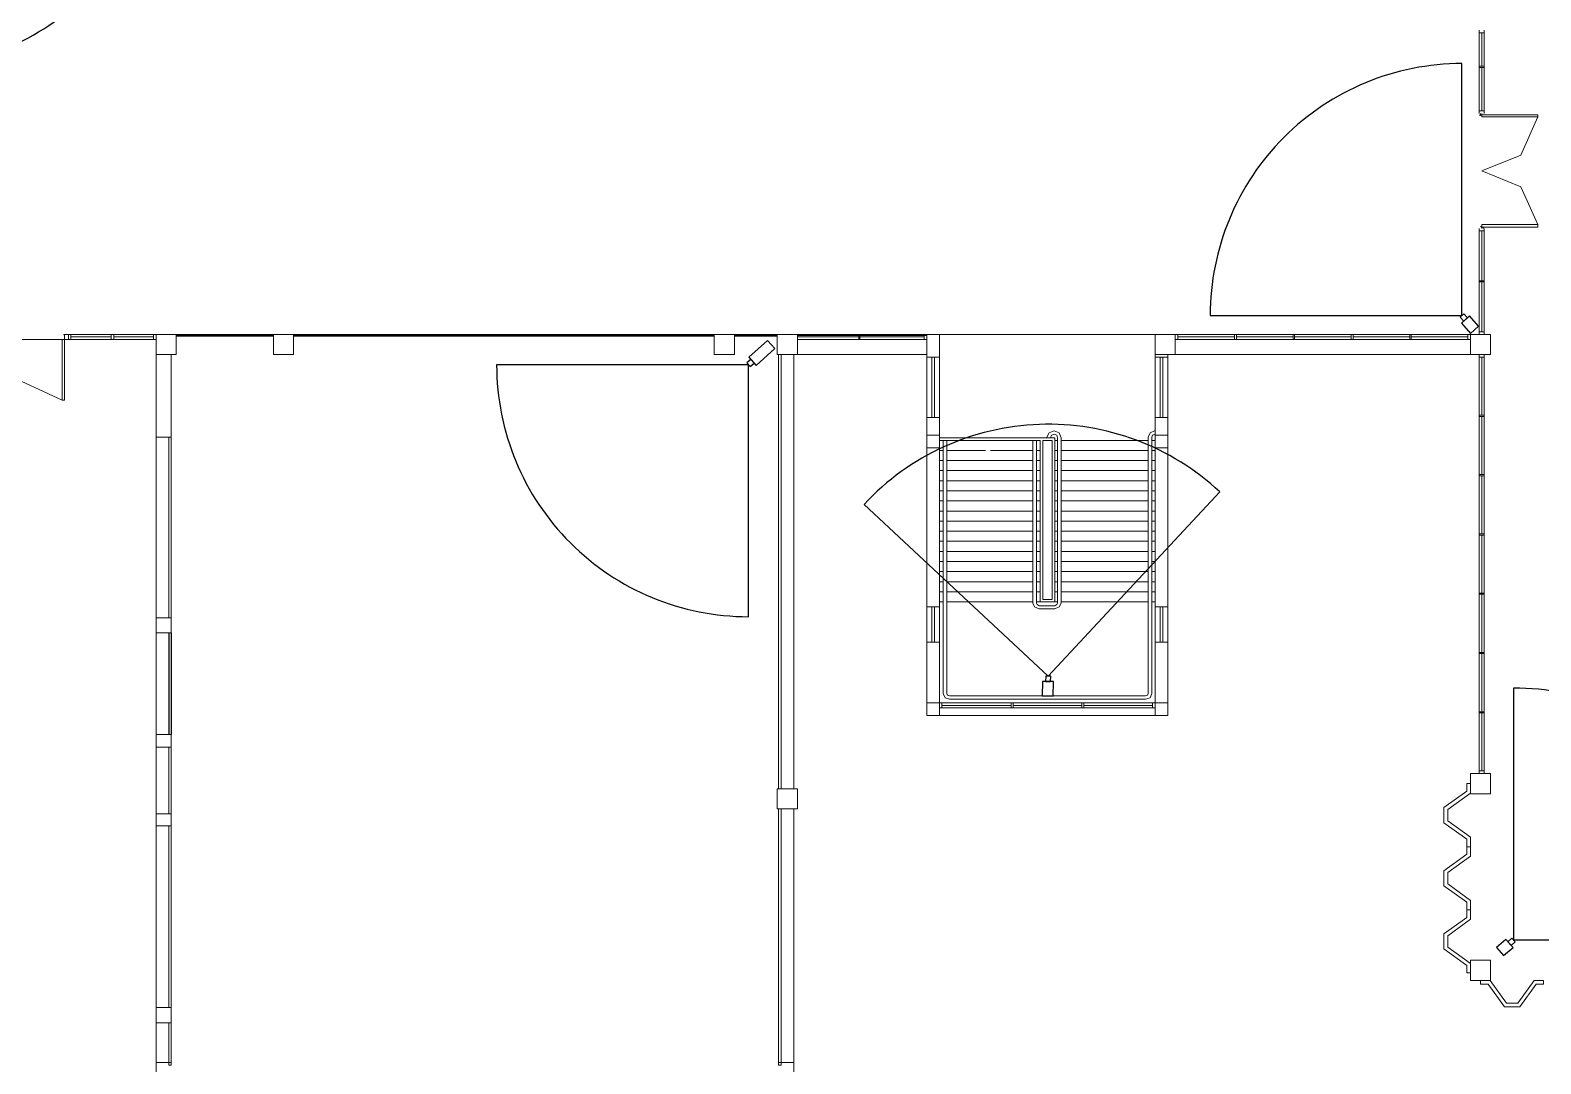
# Model space of a CAD drawing. Header units: millimetres. Extents: x 379 to 563, y 812 to 870.
# Drawn here: x 452.51 to 482.5, y 823.32 to 843.83 of the extents above; entities that cross this region are included whole.
import ezdxf

# ---------------------------------------------------------------- set-up
doc = ezdxf.new("R2010")
doc.units = ezdxf.units.MM
doc.layers.add('Cameras', color=7, linetype='Continuous')

msp = doc.modelspace()

# ---------------------------------------------------------------- linework, layer by layer
for p, q in [((455.256, 831.87), (455.256, 829.853)), ((455.306, 831.87), (455.306, 829.853))]:
    msp.add_line(p, q)
at = {"color": 7, "lineweight": 0}
for points in [[(481.282, 843.831), (481.282, 842.178)], [(481.382, 843.831), (481.382, 842.178)], [(481.282, 843.781), (481.382, 843.781)], [(481.332, 843.781), (481.332, 843.117)], [(481.382, 843.117), (481.282, 843.117)], [(481.282, 843.092), (481.382, 843.092)], [(481.332, 843.092), (481.332, 842.228)], [(481.282, 842.228), (481.382, 842.228)], [(481.295, 842.153), (481.295, 842.14)], [(481.332, 842.153), (481.295, 842.153)], [(481.295, 842.14), (481.307, 842.14)], [(481.307, 842.14), (481.307, 842.178)], [(481.332, 842.178), (481.332, 842.153)], [(481.332, 842.153), (481.332, 842.115), (482.447, 842.115), (482.447, 842.153), (481.332, 842.153), (481.332, 842.153)], [(481.332, 841.038), (482.109, 841.351), (482.447, 842.115)], [(482.447, 839.973), (482.109, 840.725), (481.332, 841.038)], [(481.32, 839.936), (481.307, 839.936)], [(481.32, 839.923), (481.32, 839.936)], [(481.32, 839.936), (481.332, 839.936)], [(481.32, 839.923), (481.32, 839.936)], [(481.357, 839.923), (481.32, 839.923)], [(481.357, 839.923), (481.32, 839.923)], [(481.332, 839.923), (481.332, 839.973), (482.447, 839.973), (482.447, 839.923), (481.332, 839.923), (481.332, 839.923)], [(481.332, 839.936), (481.332, 839.898)], [(481.357, 839.898), (481.357, 839.923)], [(481.282, 839.898), (481.282, 837.794)], [(481.282, 839.848), (481.382, 839.848)], [(481.332, 839.848), (481.332, 838.859)], [(481.382, 839.898), (481.382, 837.794)], [(481.282, 838.859), (481.382, 838.859)], [(481.382, 838.834), (481.282, 838.834)], [(481.332, 838.834), (481.332, 837.844)], [(481.382, 837.844), (481.282, 837.844)], [(450.834, 837.694), (453.139, 837.694)], [(451.987, 837.694), (452.325, 836.867), (453.139, 836.491)], [(453.189, 837.694), (453.139, 837.694), (453.139, 836.491), (453.189, 836.491), (453.189, 837.694), (453.189, 837.694)], [(453.176, 837.782), (453.176, 837.794)], [(453.176, 837.782), (453.176, 837.794)], [(453.176, 837.794), (453.264, 837.794)], [(453.189, 837.782), (453.176, 837.782)], [(453.189, 837.782), (453.176, 837.782)], [(453.189, 837.694), (453.189, 837.782)], [(453.189, 837.694), (453.189, 837.782)], [(453.264, 837.694), (453.189, 837.694)], [(453.264, 837.694), (453.189, 837.694)], [(453.264, 837.794), (455.005, 837.794)], [(453.264, 837.794), (453.264, 837.694)], [(453.264, 837.794), (453.264, 837.694)], [(453.264, 837.694), (455.005, 837.694)], [(453.314, 837.794), (453.314, 837.694)], [(453.314, 837.744), (454.116, 837.744)], [(454.116, 837.794), (454.116, 837.694)], [(454.166, 837.794), (454.166, 837.694)], [(454.166, 837.744), (454.955, 837.744)], [(454.955, 837.794), (454.955, 837.694)], [(455.306, 815.5), (455.005, 815.5), (455.005, 837.794)], [(455.005, 837.393), (455.406, 837.393), (455.406, 837.794), (455.005, 837.794), (455.005, 837.393), (455.005, 837.393)], [(455.406, 837.794), (457.335, 837.794)], [(455.406, 837.769), (457.335, 837.769)], [(455.406, 837.756), (457.335, 837.756)], [(457.335, 837.393), (457.735, 837.393), (457.735, 837.794), (457.335, 837.794), (457.335, 837.393), (457.335, 837.393)], [(457.735, 837.794), (466.09, 837.794)], [(457.735, 837.769), (466.09, 837.769)], [(457.735, 837.756), (466.09, 837.756)], [(466.09, 837.393), (466.49, 837.393), (466.49, 837.794), (466.09, 837.794), (466.09, 837.393), (466.09, 837.393)], [(470.31, 837.794), (466.49, 837.794)], [(467.342, 837.769), (466.49, 837.769)], [(467.342, 837.756), (466.49, 837.756)], [(467.342, 837.393), (467.743, 837.393), (467.743, 837.794), (467.342, 837.794), (467.342, 837.393), (467.342, 837.393)], [(470.31, 837.769), (467.743, 837.769)], [(468.958, 837.744), (467.743, 837.744)], [(470.31, 837.694), (467.743, 837.694)], [(468.958, 837.794), (468.958, 837.694)], [(468.983, 837.694), (468.983, 837.794)], [(470.26, 837.744), (468.983, 837.744)], [(470.26, 837.794), (470.26, 837.694)], [(470.31, 830.48), (470.31, 837.794)], [(470.31, 837.744), (470.31, 837.794)], [(470.31, 837.794), (470.561, 837.794)], [(470.561, 830.48), (470.561, 837.794)], [(470.561, 837.794), (475.245, 837.794)], [(474.844, 837.393), (475.245, 837.393), (475.245, 837.794), (474.844, 837.794), (474.844, 837.393), (474.844, 837.393)], [(481.107, 837.794), (475.245, 837.794)], [(475.245, 837.744), (475.245, 837.794)], [(481.107, 837.694), (475.245, 837.694)], [(475.295, 837.794), (475.295, 837.694)], [(476.423, 837.744), (475.295, 837.744)], [(476.423, 837.794), (476.423, 837.694)], [(476.46, 837.694), (476.46, 837.794)], [(477.587, 837.744), (476.46, 837.744)], [(477.587, 837.794), (477.587, 837.694)], [(477.612, 837.694), (477.612, 837.794)], [(478.74, 837.744), (477.612, 837.744)], [(478.74, 837.794), (478.74, 837.694)], [(478.777, 837.694), (478.777, 837.794)], [(479.904, 837.744), (478.777, 837.744)], [(479.904, 837.794), (479.904, 837.694)], [(479.93, 837.694), (479.93, 837.794)], [(481.057, 837.744), (479.93, 837.744)], [(481.057, 837.794), (481.057, 837.694)], [(481.107, 837.393), (481.508, 837.393), (481.508, 837.794), (481.107, 837.794), (481.107, 837.393), (481.107, 837.393)], [(455.306, 831.87), (455.306, 837.393)], [(457.723, 837.393), (457.735, 837.393)], [(467.367, 837.393), (467.367, 828.776)], [(467.417, 837.393), (467.417, 828.776)], [(467.668, 837.393), (470.31, 837.393)], [(467.668, 837.393), (467.668, 828.776)], [(470.31, 837.343), (470.561, 837.343)], [(470.411, 837.343), (470.411, 836.141)], [(470.461, 837.343), (470.461, 836.141)], [(474.844, 837.393), (474.844, 830.229)], [(474.844, 837.343), (475.095, 837.343)], [(474.945, 837.343), (474.945, 836.141)], [(474.995, 837.343), (474.995, 836.141)], [(475.095, 837.393), (475.095, 830.229)], [(475.245, 837.393), (481.107, 837.393)], [(481.282, 837.393), (481.282, 829.077)], [(481.382, 837.343), (481.282, 837.343)], [(481.332, 837.343), (481.332, 836.191)], [(481.382, 837.393), (481.382, 829.077)], [(470.31, 836.141), (470.561, 836.141)], [(474.844, 836.141), (475.095, 836.141)], [(481.282, 836.191), (481.382, 836.191)], [(481.382, 836.166), (481.282, 836.166)], [(481.332, 836.166), (481.332, 835.014)], [(455.005, 835.753), (455.306, 835.753)], [(455.256, 832.17), (455.256, 835.753)], [(470.561, 835.54), (470.561, 835.79), (470.31, 835.79), (470.31, 835.54), (470.561, 835.54), (470.561, 835.54)], [(470.561, 835.74), (472.853, 835.74)], [(472.978, 835.74), (472.941, 835.84), (472.84, 835.878), (472.74, 835.84), (472.69, 835.74)], [(472.765, 835.74), (472.69, 835.74)], [(472.903, 835.74), (472.891, 835.79), (472.84, 835.815), (472.79, 835.79), (472.765, 835.74)], [(472.853, 835.74), (472.853, 832.484)], [(472.903, 832.458), (472.903, 835.74)], [(472.978, 835.74), (472.978, 832.458)], [(474.832, 835.878), (474.744, 835.84), (474.707, 835.753)], [(474.707, 830.667), (474.707, 835.753)], [(474.832, 835.803), (474.794, 835.79), (474.782, 835.753)], [(474.782, 835.753), (474.782, 830.667)], [(474.832, 835.878), (474.844, 835.878), (474.844, 835.803), (474.832, 835.803)], [(475.095, 835.54), (475.095, 835.79), (474.844, 835.79), (474.844, 835.54), (475.095, 835.54), (475.095, 835.54)], [(470.561, 835.69), (472.565, 835.69)], [(470.561, 835.489), (470.636, 835.489)], [(470.636, 830.667), (470.636, 835.677)], [(470.711, 835.677), (470.711, 830.667)], [(470.711, 835.489), (471.475, 835.489)], [(471.575, 835.489), (472.415, 835.489)], [(472.415, 832.458), (472.415, 835.69)], [(472.49, 835.69), (472.49, 832.458)], [(472.49, 835.489), (472.565, 835.489)], [(472.565, 832.484), (472.565, 835.69)], [(472.615, 832.534), (472.615, 835.69)], [(472.615, 835.69), (472.803, 835.69)], [(472.803, 835.69), (472.803, 832.534)], [(472.853, 835.69), (472.903, 835.69)], [(472.853, 835.489), (472.903, 835.489)], [(472.978, 835.69), (474.707, 835.69)], [(472.978, 835.489), (474.707, 835.489)], [(474.782, 835.69), (474.844, 835.69)], [(474.782, 835.489), (474.844, 835.489)], [(470.561, 835.289), (470.636, 835.289)], [(470.711, 835.289), (472.415, 835.289)], [(472.49, 835.289), (472.565, 835.289)], [(472.853, 835.289), (472.903, 835.289)], [(472.978, 835.289), (474.707, 835.289)], [(474.782, 835.289), (474.844, 835.289)], [(470.561, 835.089), (470.636, 835.089)], [(470.561, 834.888), (470.636, 834.888)], [(470.711, 835.089), (472.415, 835.089)], [(470.711, 834.888), (472.415, 834.888)], [(472.49, 835.089), (472.565, 835.089)], [(472.49, 834.888), (472.565, 834.888)], [(472.853, 835.089), (472.903, 835.089)], [(472.853, 834.888), (472.903, 834.888)], [(472.978, 835.089), (474.707, 835.089)], [(472.978, 834.888), (474.707, 834.888)], [(474.782, 835.089), (474.844, 835.089)], [(474.782, 834.888), (474.844, 834.888)], [(481.282, 835.014), (481.382, 835.014)], [(481.382, 834.988), (481.282, 834.988)], [(481.332, 834.988), (481.332, 833.836)], [(470.561, 834.688), (470.636, 834.688)], [(470.711, 834.688), (472.415, 834.688)], [(472.49, 834.688), (472.565, 834.688)], [(472.853, 834.688), (472.903, 834.688)], [(472.978, 834.688), (474.707, 834.688)], [(474.782, 834.688), (474.844, 834.688)], [(470.561, 834.488), (470.636, 834.488)], [(470.561, 834.287), (470.636, 834.287)], [(470.711, 834.488), (472.415, 834.488)], [(470.711, 834.287), (472.415, 834.287)], [(472.49, 834.488), (472.565, 834.488)], [(472.49, 834.287), (472.565, 834.287)], [(472.853, 834.488), (472.903, 834.488)], [(472.853, 834.287), (472.903, 834.287)], [(472.978, 834.488), (474.707, 834.488)], [(472.978, 834.287), (474.707, 834.287)], [(474.782, 834.488), (474.844, 834.488)], [(474.782, 834.287), (474.844, 834.287)], [(470.561, 834.087), (470.636, 834.087)], [(470.711, 834.087), (472.415, 834.087)], [(472.49, 834.087), (472.565, 834.087)], [(472.853, 834.087), (472.903, 834.087)], [(472.978, 834.087), (474.707, 834.087)], [(474.782, 834.087), (474.844, 834.087)], [(470.561, 833.886), (470.636, 833.886)], [(470.561, 833.686), (470.636, 833.686)], [(470.711, 833.886), (472.415, 833.886)], [(470.711, 833.686), (472.415, 833.686)], [(472.49, 833.886), (472.565, 833.886)], [(472.49, 833.686), (472.565, 833.686)], [(472.853, 833.886), (472.903, 833.886)], [(472.853, 833.686), (472.903, 833.686)], [(472.978, 833.886), (474.707, 833.886)], [(472.978, 833.686), (474.707, 833.686)], [(474.782, 833.886), (474.844, 833.886)], [(474.782, 833.686), (474.844, 833.686)], [(481.282, 833.836), (481.382, 833.836)], [(481.382, 833.811), (481.282, 833.811)], [(481.332, 833.811), (481.332, 832.659)], [(470.561, 833.486), (470.636, 833.486)], [(470.711, 833.486), (472.415, 833.486)], [(472.49, 833.486), (472.565, 833.486)], [(472.853, 833.486), (472.903, 833.486)], [(472.978, 833.486), (474.707, 833.486)], [(474.782, 833.486), (474.844, 833.486)], [(470.561, 833.285), (470.636, 833.285)], [(470.561, 833.085), (470.636, 833.085)], [(470.711, 833.285), (472.415, 833.285)], [(470.711, 833.085), (472.415, 833.085)], [(472.49, 833.285), (472.565, 833.285)], [(472.49, 833.085), (472.565, 833.085)], [(472.853, 833.285), (472.903, 833.285)], [(472.853, 833.085), (472.903, 833.085)], [(472.978, 833.285), (474.707, 833.285)], [(472.978, 833.085), (474.707, 833.085)], [(474.782, 833.285), (474.844, 833.285)], [(474.782, 833.085), (474.844, 833.085)], [(470.561, 832.884), (470.636, 832.884)], [(470.711, 832.884), (472.415, 832.884)], [(472.49, 832.884), (472.565, 832.884)], [(472.853, 832.884), (472.903, 832.884)], [(472.978, 832.884), (474.707, 832.884)], [(474.782, 832.884), (474.844, 832.884)], [(470.561, 832.684), (470.636, 832.684)], [(470.561, 832.484), (470.636, 832.484)], [(470.711, 832.684), (472.415, 832.684)], [(470.711, 832.484), (472.415, 832.484)], [(472.415, 832.458), (472.452, 832.383), (472.54, 832.346)], [(472.49, 832.684), (472.565, 832.684)], [(472.49, 832.484), (472.565, 832.484)], [(472.49, 832.458), (472.502, 832.433), (472.54, 832.408)], [(472.565, 832.484), (472.853, 832.484)], [(472.615, 832.534), (472.803, 832.534)], [(472.853, 832.684), (472.903, 832.684)], [(472.853, 832.484), (472.903, 832.484)], [(472.853, 832.408), (472.891, 832.433), (472.903, 832.458)], [(472.853, 832.346), (472.941, 832.383), (472.978, 832.458)], [(472.978, 832.684), (474.707, 832.684)], [(472.978, 832.484), (474.707, 832.484)], [(474.782, 832.684), (474.844, 832.684)], [(474.782, 832.484), (474.844, 832.484)], [(481.282, 832.659), (481.382, 832.659)], [(481.382, 832.634), (481.282, 832.634)], [(481.332, 832.634), (481.332, 831.482)], [(455.005, 832.17), (455.306, 832.17)], [(470.31, 832.383), (470.561, 832.383)], [(470.411, 832.383), (470.411, 831.682)], [(470.461, 832.383), (470.461, 831.682)], [(472.54, 832.408), (472.853, 832.408)], [(472.853, 832.346), (472.54, 832.346)], [(474.844, 832.383), (475.095, 832.383)], [(474.945, 832.383), (474.945, 831.682)], [(474.995, 832.383), (474.995, 831.682)], [(455.005, 831.87), (455.306, 831.87)], [(470.31, 831.682), (470.561, 831.682)], [(474.844, 831.682), (475.095, 831.682)], [(481.282, 831.482), (481.382, 831.482)], [(481.382, 831.456), (481.282, 831.456)], [(481.332, 831.456), (481.332, 830.304)], [(470.636, 830.667), (470.674, 830.58), (470.761, 830.555)], [(470.711, 830.667), (470.724, 830.63), (470.761, 830.617)], [(474.657, 830.617), (474.694, 830.63), (474.707, 830.667)], [(474.657, 830.555), (474.744, 830.58), (474.782, 830.667)], [(470.561, 830.229), (470.561, 830.48), (470.31, 830.48), (470.31, 830.229), (470.561, 830.229), (470.561, 830.229)], [(470.561, 830.48), (474.844, 830.48)], [(470.561, 830.429), (470.561, 830.48)], [(470.561, 830.379), (474.844, 830.379)], [(470.611, 830.48), (470.611, 830.379)], [(470.611, 830.429), (471.989, 830.429)], [(470.761, 830.617), (474.657, 830.617)], [(474.657, 830.555), (470.761, 830.555)], [(471.989, 830.379), (471.989, 830.48)], [(472.026, 830.48), (472.026, 830.379)], [(472.026, 830.429), (473.392, 830.429)], [(473.392, 830.379), (473.392, 830.48)], [(473.429, 830.48), (473.429, 830.379)], [(473.429, 830.429), (474.794, 830.429)], [(474.794, 830.48), (474.794, 830.379)], [(475.095, 830.229), (475.095, 830.48), (474.844, 830.48), (474.844, 830.229), (475.095, 830.229), (475.095, 830.229)], [(474.844, 830.429), (474.844, 830.48)], [(474.844, 830.229), (470.561, 830.229)], [(481.282, 830.304), (481.382, 830.304)], [(481.382, 830.279), (481.282, 830.279)], [(481.332, 830.279), (481.332, 829.127)], [(455.005, 829.853), (455.306, 829.853)], [(455.306, 823.34), (455.306, 829.853)], [(455.005, 829.603), (455.306, 829.603)], [(455.256, 828.275), (455.256, 829.603)], [(481.382, 829.127), (481.282, 829.127)], [(481.107, 827.812), (481.107, 827.624), (481.032, 827.624), (481.032, 827.774), (480.581, 828.1), (480.581, 828.4), (481.032, 828.726), (481.032, 828.876), (481.107, 828.876), (481.107, 828.688), (480.656, 828.363), (480.656, 828.137), (481.107, 827.812), (481.107, 827.812)], [(481.107, 828.676), (481.508, 828.676), (481.508, 829.077), (481.107, 829.077), (481.107, 828.676), (481.107, 828.676)], [(467.342, 828.375), (467.743, 828.375), (467.743, 828.776), (467.342, 828.776), (467.342, 828.375), (467.342, 828.375)], [(455.005, 828.275), (455.306, 828.275)], [(467.367, 828.375), (467.367, 823.34)], [(467.367, 828.375), (467.417, 828.375)], [(467.417, 828.375), (467.417, 823.34)], [(467.668, 828.375), (467.668, 820.76)], [(455.005, 828.037), (455.306, 828.037)], [(455.256, 824.43), (455.256, 828.037)], [(481.107, 826.559), (481.107, 826.371), (481.032, 826.371), (481.032, 826.522), (480.581, 826.847), (480.581, 827.148), (481.032, 827.474), (481.032, 827.624), (481.107, 827.624), (481.107, 827.436), (480.656, 827.11), (480.656, 826.885), (481.107, 826.559), (481.107, 826.559)], [(481.107, 825.307), (481.107, 825.119), (481.032, 825.119), (481.032, 825.269), (480.581, 825.595), (480.581, 825.895), (481.032, 826.221), (481.032, 826.371), (481.107, 826.371), (481.107, 826.184), (480.656, 825.858), (480.656, 825.632), (481.107, 825.307), (481.107, 825.307)], [(481.107, 824.969), (481.508, 824.969), (481.508, 825.369), (481.107, 825.369), (481.107, 824.969), (481.107, 824.969)], [(481.495, 824.969), (481.307, 824.969), (481.307, 824.893), (481.458, 824.893), (481.783, 824.443), (482.084, 824.443), (482.409, 824.893), (482.56, 824.893), (482.56, 824.969), (482.372, 824.969), (482.046, 824.518), (481.821, 824.518), (481.495, 824.969), (481.495, 824.969)], [(455.005, 824.43), (455.306, 824.43)], [(455.005, 824.129), (455.306, 824.129)], [(455.256, 823.34), (455.256, 824.129)], [(455.005, 823.34), (455.306, 823.34)], [(455.256, 823.29), (455.306, 823.29), (455.306, 823.34), (455.256, 823.34), (455.256, 823.29), (455.256, 823.29)], [(467.367, 823.34), (467.668, 823.34)], [(467.367, 823.29), (467.417, 823.29), (467.417, 823.34), (467.367, 823.34), (467.367, 823.29), (467.367, 823.29)]]:
    msp.add_lwpolyline(points, dxfattribs=at)
at = {"layer": 'Cameras', "color": 30}
for points in [[(450.104, 843.087, 0.414214), (455.104, 848.087), (450.104, 848.087)], [(480.938, 843.169, 0.414214), (475.938, 838.169), (480.938, 838.169)], [(461.768, 837.19, 0.414214), (466.768, 832.19), (466.768, 837.19)], [(486.961, 825.773, 0.414214), (481.961, 830.773), (481.961, 825.773)]]:
    msp.add_lwpolyline(points, format="xyb", close=True, dxfattribs=at)
at = {"layer": 'Cameras'}
for points in [[(481.046, 838.123), (480.975, 838.202), (480.901, 838.136), (480.972, 838.057)], [(481.269, 837.958), (481.088, 838.16), (480.927, 838.016), (481.108, 837.814)], [(467.149, 837.674), (466.776, 837.34), (466.921, 837.179), (467.293, 837.513)], [(466.814, 837.298), (466.735, 837.227), (466.801, 837.153), (466.88, 837.224)], [(472.769, 830.902), (472.771, 831.009), (472.672, 831.011), (472.669, 830.904)], [(472.817, 830.615), (472.825, 830.901), (472.609, 830.905), (472.601, 830.619)], [(481.766, 825.463), (481.953, 825.623), (481.809, 825.784), (481.622, 825.624)], [(481.915, 825.665), (481.994, 825.736), (481.928, 825.81), (481.849, 825.739)]]:
    msp.add_lwpolyline(points, close=True, dxfattribs=at)
at = {"layer": 'Cameras', "color": 2}
msp.add_lwpolyline([(476.131, 834.666, 0.414214), (469.064, 834.419), (472.721, 831.01)], format="xyb", close=True, dxfattribs=at)

doc.saveas('drawing.dxf')
